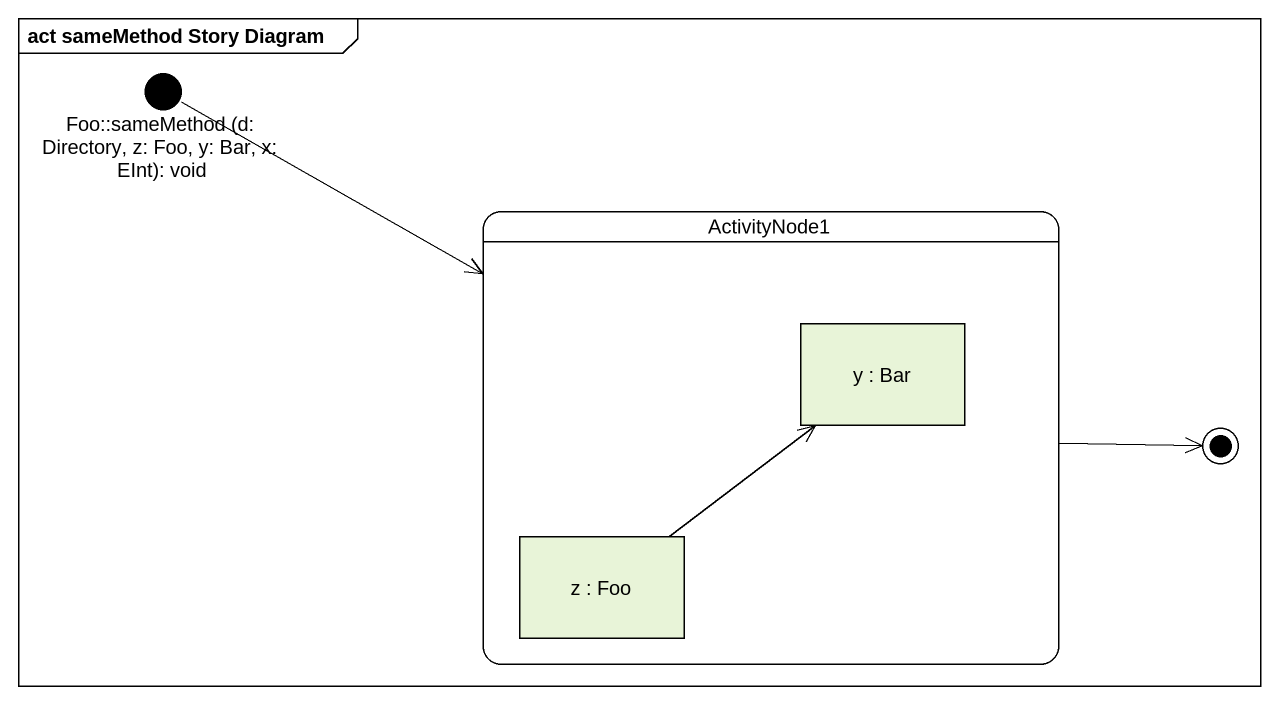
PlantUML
@startuml
mainframe act sameMethod Story Diagram
hide empty description
state "Foo::sameMethod (d: Directory, z: Foo, y: Bar, x: EInt): void" as Foo_sameMethod_d_Directory <<start>>
state ActivityNode1 {
  state "y : Bar" as y <<object>>
  state "z : Foo" as z <<object>>
}
Foo_sameMethod_d_Directory -right-> ActivityNode1
z -up-> y
ActivityNode1 -right-> [*]
@enduml
